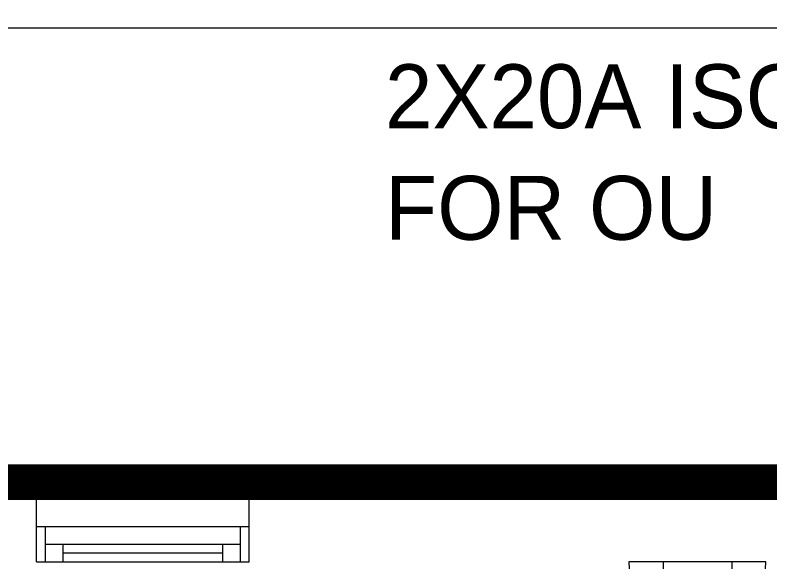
# Model space of a CAD drawing. Header units: metres. Extents: x 75097 to 220695, y -1557923 to -1361206.
# Drawn here: x 191938 to 194067, y -1455198 to -1453656 of the extents above; entities that cross this region are included whole.
import ezdxf
from ezdxf import colors
from ezdxf.entities.mleader import LeaderData, LeaderLine
from ezdxf.math import Vec2, Vec3

# ---------------------------------------------------------------- set-up
doc = ezdxf.new("R2010")
doc.units = ezdxf.units.M
doc.linetypes.add('DASHED2', pattern=[0.375, 0.25, -0.125])
doc.layers.get('0').update_dxf_attribs({"lineweight": 0})
for name, color, linetype, lineweight in [('A-100 - Copy$0$Aluminum', 8, 'Continuous', 0), ('A-100 - Copy$0$Proj', 8, 'Continuous', 0), ('A-100 - Copy$0$Walls', 8, 'Continuous', 0)]:
    doc.layers.add(name, color=color, linetype=linetype, lineweight=lineweight)
for name, color, linetype, lineweight, true_color in [('E-POWR', 7, 'Continuous', 9, 0x4e7e3e), ('E-POWR-IDEN _1-100_', 7, 'Continuous', 9, 0x4e7e3e), ('EXF', 7, 'Continuous', 0, 0x4e7e3e)]:
    doc.layers.add(name, color=color, linetype=linetype, lineweight=lineweight, true_color=true_color)
doc.styles.add('Optima_5', font='', dxfattribs={"height": 3.001645})
doc.styles.get("Standard").update_dxf_attribs({"font": 'GOTHIC.TTF'})
doc.styles.get('Optima_5').set_extended_font_data('Optima')

# ---------------------------------------------------------------- blocks, each defined once
blk = doc.blocks.new('MECH UPDATED')
at = {"layer": 'EXF', "color": 85, "elevation": 0}
for points in [[(101035.6, -1363352.2), (101035.5, -1363739)], [(101035.6, -1363448.9), (101203.1, -1363448.9)], [(101035.5, -1363642.3), (101203, -1363642.4)]]:
    blk.add_lwpolyline(points, dxfattribs=at)
at = {"layer": 'EXF', "color": 85}
blk.add_arc((101035.5, -1363545.6, 0), 193.4, 269.9854, 89.9854, dxfattribs=at)
blk = doc.blocks.new('A-100 - Copy')
at = {"layer": 'A-100 - Copy$0$Aluminum'}
for p, q in [((191998.3, -1455097.7, 0), (192598.3, -1455097.7, 0)), ((192023.3, -1455097.7, 0), (192023.3, -1455197.7, 0)), ((192573.3, -1455097.7, 0), (192573.3, -1455197.7, 0)), ((192023.3, -1455147.7, 0), (192573.3, -1455147.7, 0)), ((192073.3, -1455147.7, 0), (192073.3, -1455197.7, 0)), ((192523.3, -1455147.7, 0), (192523.3, -1455197.7, 0)), ((192523.3, -1455172.7, 0), (192073.3, -1455172.7, 0)), ((191998.3, -1455197.7, 0), (192598.3, -1455197.7, 0))]:
    blk.add_line(p, q, dxfattribs=at)
at = {"layer": 'A-100 - Copy$0$Proj'}
blk.add_line((191998.3, -1454972.7, 0), (192598.3, -1454972.7, 0), dxfattribs=at)
blk.add_lwpolyline([(188053.3, -1469902.7), (188053.3, -1471182.7), (211678.3, -1471182.7), (211678.3, -1453692.7), (188053.3, -1453692.7), (188053.3, -1454972.7)], dxfattribs=at)
at = {"layer": 'A-100 - Copy$0$Walls'}
for p, q in [((191698.3, -1454972.7, 0), (191998.3, -1454972.7, 0)), ((191998.3, -1455197.7, 0), (191998.3, -1454972.7, 0)), ((192598.3, -1454972.7, 0), (194573.3, -1454972.7, 0)), ((192598.3, -1455197.7, 0), (192598.3, -1454972.7, 0))]:
    blk.add_line(p, q, dxfattribs=at)

msp = doc.modelspace()

# ---------------------------------------------------------------- linework, layer by layer
at = {"layer": 'E-POWR', "color": 240, "linetype": 'DASHED2', "ltscale": 500, "true_color": 0xf10e52, "const_width": 100, "elevation": 0}
msp.add_lwpolyline([(159393.3, -1448612.7), (159393.3, -1454972.7), (147820.4, -1454991.2), (147948, -1460991.2), (148420.5, -1460972.7), (148420.5, -1466760.4), (151756.7, -1466760.4), (151498.3, -1475532.7), (159048.3, -1475532.7), (159048.3, -1476893.7), (174041.3, -1476822.7), (174041.3, -1469902.7), (209947.3, -1469902.7), (209947.3, -1454972.7), (173995.3, -1454972.7), (173978.3, -1451323.8), (179573.3, -1451323.8), (179573.3, -1448020.8), (173978.3, -1448045.7)], dxfattribs=at)

# ---------------------------------------------------------------- block references
at = {"layer": 'EXF', "color": 85, "rotation": 270}
msp.add_blockref('MECH UPDATED', (1557407.8, -1354162.1, 0), dxfattribs=at)

# ---------------------------------------------------------------- texts
at = {"layer": 'E-POWR-IDEN _1-100_', "insert": (192981.2, -1453794.6, 0), "char_height": 180.099, "width": 2475.925, "attachment_point": 1, "rotation": 360, "line_spacing_factor": 1.047943, "style": 'Optima_5'}
msp.add_mtext('2X20A ISOLATOR\\PFOR OU', dxfattribs=at)

# ---------------------------------------------------------------- leaders
at = {"layer": 'E-POWR'}
ml = msp.add_multileader_mtext('Standard', dxfattribs=at)
ml.set_content('LIGHTING IN THIS ZONE IS FED FROM LP-03\\PNORMAL POWER IN THIS ZONE IS FED FROM PP-03\\PUPS POWER SOCKET IN THIS ZONE IS FED FROM UPP-04\\PMECHANICAL EQUIPMENT IN THIS ZONE IS FED FROM MCP-03', color=256)
ml.set_leader_properties()
ml.build(insert=Vec2(0, 0))
ml.multileader.update_dxf_attribs({"text_right_attachment_type": 6, "dogleg_length": 200, "arrow_head_size": 200})
ctx = ml.context
ctx.base_point, ctx.char_height, ctx.arrow_head_size, ctx.landing_gap_size, ctx.plane_origin = Vec3(188554.3, -1449813, 0), 250, 200, 100, Vec3(187550.6, -1453252, 0)
ctx.right_attachment = 6
notes = []
notes.append((ctx, [(0, (1, 1, 0), (188354.3, -1449813, 0), (1, 0), 200, [(0, [(186502.9, -1454972.7, 0)], 0, [])])]))
ctx.mtext.insert, ctx.mtext.width, ctx.mtext.flow_direction = Vec3(188654.3, -1449684.9, 0), 9228.761, 5
for ctx, leaders in notes:
    for number, flags, end, landing, length, lines in leaders:
        leader = LeaderData()
        leader.index, (leader.has_last_leader_line, leader.has_dogleg_vector, leader.attachment_direction) = number, flags
        leader.last_leader_point, leader.dogleg_vector, leader.dogleg_length = Vec3(end), Vec3(landing), length
        for number, points, colour, breaks in lines:
            line = LeaderLine()
            line.index, line.vertices, line.color, line.breaks = number, Vec3.list(points), colors.encode_raw_color(colour), breaks
            leader.lines.append(line)
        ctx.leaders.append(leader)

# ---------------------------------------------------------------- next in the draw order: block references
msp.add_blockref('A-100 - Copy', (0, 0))

doc.saveas('drawing.dxf')
